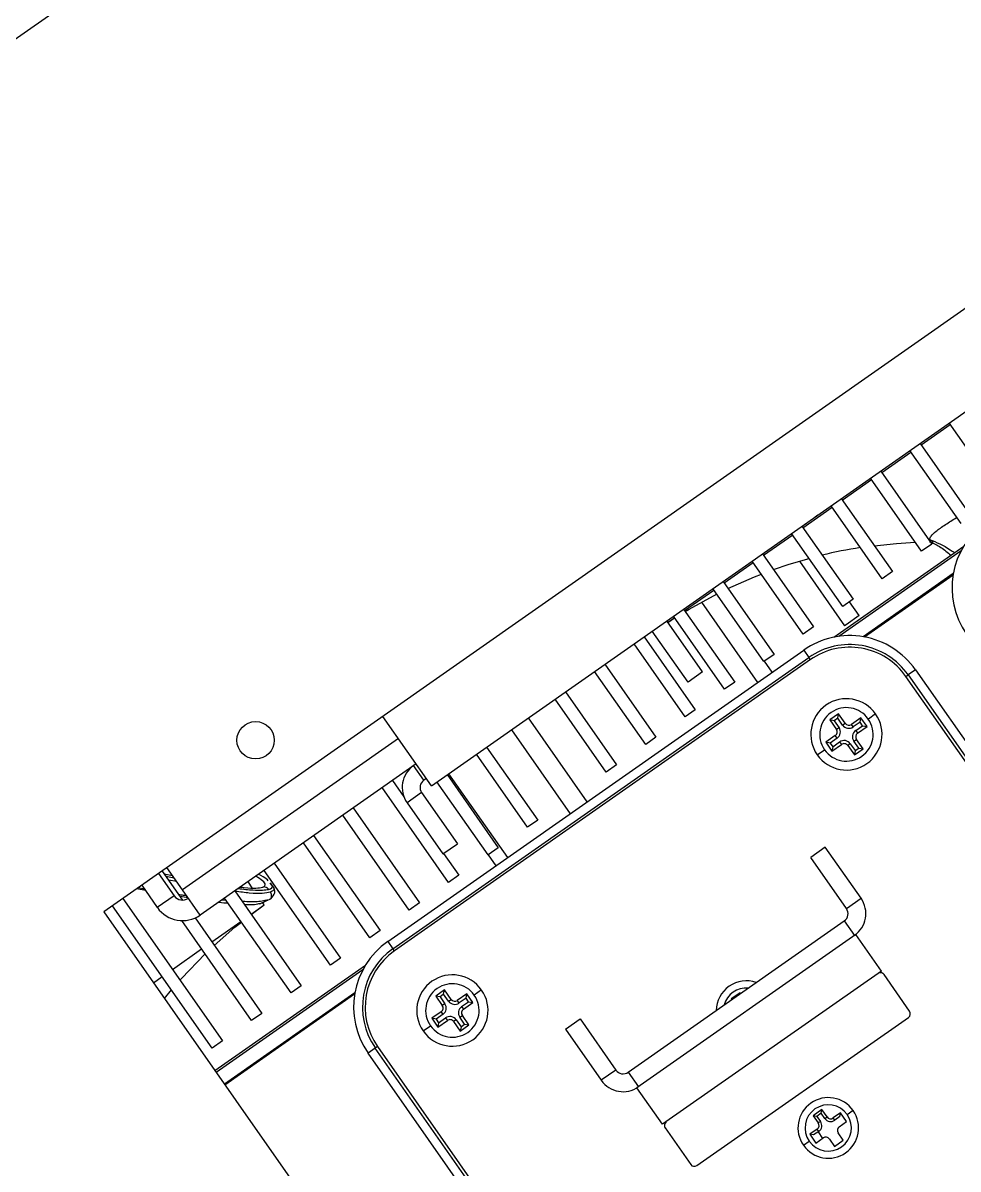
# Model space of a CAD drawing. Header units: millimetres. Extents: x 152904052 to 153933663, y 538271515 to 539240469.
# Drawn here: x 153466333.2 to 153466438.2, y 538579379.3 to 538579507.9 of the extents above; entities that cross this region are included whole.
import ezdxf

# ---------------------------------------------------------------- set-up
doc = ezdxf.new("R2010")
doc.units = ezdxf.units.MM
doc.layers.add('POWR', color=5, linetype='Continuous')

msp = doc.modelspace()

# ---------------------------------------------------------------- linework, layer by layer
at = {"layer": 'POWR', "color": 7}
for p, q in [((153466632.32, 538579716.06), (153465777.12, 538579117.24)), ((153466674.05, 538579640.41), (153466342.3, 538579408.12)), ((153466379.08, 538579422.27), (153466600.25, 538579577.14)), ((153466434.03, 538579460.51), (153466437.31, 538579462.8)), ((153466442.93, 538579454.78), (153466437.2, 538579462.97)), ((153466429.61, 538579457.41), (153466432.89, 538579459.71)), ((153466438.51, 538579451.68), (153466432.77, 538579459.87)), ((153466433.92, 538579460.67), (153466439.66, 538579452.48)), ((153466429.5, 538579457.58), (153466435.23, 538579449.38)), ((153466425.19, 538579454.31), (153466428.46, 538579456.61)), ((153466434.09, 538579448.58), (153466428.35, 538579456.77)), ((153466425.07, 538579454.48), (153466430.81, 538579446.29)), ((153466420.76, 538579451.22), (153466424.04, 538579453.51)), ((153466429.66, 538579445.48), (153466423.93, 538579453.68)), ((153466425.24, 538579442.39), (153466419.5, 538579450.58)), ((153466420.65, 538579451.38), (153466426.39, 538579443.19)), ((153466416.34, 538579448.12), (153466419.62, 538579450.41)), ((153466435.23, 538579449.38), (153466434.09, 538579448.58)), ((153466435.16, 538579449.71), (153466434.97, 538579449.9)), ((153466434.98, 538579449.62), (153466435.37, 538579449.63)), ((153466416.23, 538579448.28), (153466421.96, 538579440.09)), ((153466424.23, 538579438.94), (153466438.82, 538579449.15)), ((153466438.53, 538579448.64), (153466424.81, 538579439.03)), ((153466411.92, 538579445.02), (153466415.19, 538579447.32)), ((153466420.81, 538579439.29), (153466415.08, 538579447.48)), ((153466420.37, 538579447.46), (153466425.45, 538579440.21)), ((153466437.64, 538579446.07), (153466427.53, 538579438.99)), ((153466427.67, 538579438.96), (153466437.62, 538579445.93)), ((153466430.81, 538579446.29), (153466429.66, 538579445.48)), ((153466407.49, 538579441.93), (153466410.77, 538579444.22)), ((153466416.39, 538579436.19), (153466410.66, 538579444.38)), ((153466411.8, 538579445.19), (153466417.54, 538579437)), ((153466409.37, 538579442.87), (153466415.68, 538579433.86)), ((153466426.39, 538579443.19), (153466425.24, 538579442.39)), ((153466427.08, 538579441.36), (153466425.99, 538579442.92)), ((153466407.38, 538579442.09), (153466413.11, 538579433.9)), ((153466409.51, 538579435.04), (153466405.5, 538579440.77)), ((153466405.61, 538579440.61), (153466406.35, 538579441.12)), ((153466405.62, 538579440.59), (153466406.37, 538579441.09)), ((153466411.97, 538579433.09), (153466406.23, 538579441.29)), ((153466425.61, 538579440.33), (153466425.45, 538579440.21)), ((153466427.08, 538579441.36), (153466425.61, 538579440.33)), ((153466402.96, 538579438.99), (153466408.69, 538579430.8)), ((153466407.87, 538579433.89), (153466403.86, 538579439.62)), ((153466421.96, 538579440.09), (153466420.81, 538579439.29)), ((153466407.54, 538579430), (153466401.81, 538579438.19)), ((153466374.16, 538579404.79), (153466420.86, 538579437.49)), ((153466374.74, 538579403.97), (153466421.43, 538579436.67)), ((153466421.6, 538579436.42), (153466374.91, 538579403.73)), ((153466417.54, 538579437), (153466416.39, 538579436.19)), ((153466420.86, 538579437.49), (153466421.43, 538579436.67)), ((153466421.6, 538579436.42), (153466421.43, 538579436.67)), ((153466403.12, 538579426.9), (153466397.39, 538579435.09)), ((153466398.53, 538579435.89), (153466404.27, 538579427.7)), ((153466409.51, 538579435.04), (153466407.87, 538579433.89)), ((153466417.31, 538579435.01), (153466416.45, 538579436.24)), ((153466433.39, 538579435.28), (153466432.57, 538579434.7)), ((153466433.39, 538579435.28), (153466466.08, 538579388.59)), ((153466413.11, 538579433.9), (153466411.97, 538579433.09)), ((153466432.33, 538579434.53), (153466432.57, 538579434.7)), ((153466462.55, 538579391.37), (153466432.33, 538579434.53)), ((153466432.57, 538579434.7), (153466463.54, 538579390.47)), ((153466394.11, 538579432.8), (153466399.84, 538579424.61)), ((153466398.7, 538579423.8), (153466392.96, 538579431.99)), ((153466379.08, 538579422.27), (153466373.63, 538579430.05)), ((153466408.69, 538579430.8), (153466407.54, 538579430)), ((153466424.76, 538579430.34), (153466423.78, 538579429.65)), ((153466424.68, 538579429.85), (153466424.76, 538579430.34)), ((153466425.51, 538579429.27), (153466424.76, 538579430.34)), ((153466427.27, 538579429.89), (153466426.21, 538579429.15)), ((153466427.19, 538579429.4), (153466427.27, 538579429.89)), ((153466427.96, 538579428.91), (153466427.27, 538579429.89)), ((153466428.93, 538579430.32), (153466428.11, 538579429.75)), ((153466389.93, 538579429.87), (153466396.53, 538579420.45)), ((153466423.78, 538579429.65), (153466424.53, 538579428.58)), ((153466424.27, 538579429.56), (153466423.78, 538579429.65)), ((153466424.68, 538579429.85), (153466424.27, 538579429.56)), ((153466424.27, 538579429.56), (153466424.82, 538579428.78)), ((153466424.82, 538579428.78), (153466424.53, 538579428.58)), ((153466425.22, 538579429.07), (153466424.68, 538579429.85)), ((153466425.22, 538579429.07), (153466425.51, 538579429.27)), ((153466426.41, 538579428.86), (153466426.21, 538579429.15)), ((153466427.19, 538579429.4), (153466426.41, 538579428.86)), ((153466426.69, 538579428.45), (153466427.47, 538579429)), ((153466426.9, 538579428.17), (153466427.96, 538579428.91)), ((153466427.47, 538579429), (153466427.19, 538579429.4)), ((153466427.47, 538579429), (153466427.96, 538579428.91)), ((153466375.38, 538579427.56), (153466351.13, 538579410.58)), ((153466388.05, 538579428.55), (153466394.64, 538579419.13)), ((153466404.27, 538579427.7), (153466403.12, 538579426.9)), ((153466424.4, 538579427.89), (153466423.34, 538579427.14)), ((153466424.61, 538579427.6), (153466423.83, 538579427.05)), ((153466424.61, 538579427.6), (153466424.4, 538579427.89)), ((153466426.48, 538579427.27), (153466426.77, 538579427.47)), ((153466426.69, 538579428.45), (153466426.9, 538579428.17)), ((153466427.52, 538579426.4), (153466426.77, 538579427.47)), ((153466385.26, 538579426.6), (153466391, 538579418.41)), ((153466422.37, 538579425.73), (153466423.19, 538579426.31)), ((153466423.83, 538579427.05), (153466423.34, 538579427.14)), ((153466423.34, 538579427.14), (153466424.03, 538579426.16)), ((153466423.83, 538579427.05), (153466424.11, 538579426.65)), ((153466424.03, 538579426.16), (153466425.09, 538579426.9)), ((153466424.11, 538579426.65), (153466424.03, 538579426.16)), ((153466424.11, 538579426.65), (153466424.89, 538579427.19)), ((153466424.89, 538579427.19), (153466425.09, 538579426.9)), ((153466426.08, 538579426.98), (153466425.79, 538579426.78)), ((153466425.79, 538579426.78), (153466426.54, 538579425.72)), ((153466426.08, 538579426.98), (153466426.62, 538579426.21)), ((153466427.03, 538579426.49), (153466426.48, 538579427.27)), ((153466426.54, 538579425.72), (153466427.52, 538579426.4)), ((153466426.62, 538579426.21), (153466426.54, 538579425.72)), ((153466426.62, 538579426.21), (153466427.03, 538579426.49)), ((153466427.03, 538579426.49), (153466427.52, 538579426.4)), ((153466377.36, 538579424.73), (153466353.11, 538579407.75)), ((153466389.85, 538579417.61), (153466384.12, 538579425.8)), ((153466378.22, 538579422.89), (153466377.07, 538579424.53)), ((153466380.84, 538579423.51), (153466386.57, 538579415.31)), ((153466381, 538579423.62), (153466387.6, 538579414.2)), ((153466399.84, 538579424.61), (153466398.7, 538579423.8)), ((153466374.69, 538579422.87), (153466375.97, 538579421.04)), ((153466378.5, 538579423.09), (153466378.22, 538579422.89)), ((153466385.43, 538579414.51), (153466379.69, 538579422.7)), ((153466381, 538579411.41), (153466373.55, 538579422.06)), ((153466377.97, 538579421.5), (153466376.33, 538579420.35)), ((153466377.97, 538579421.5), (153466381.99, 538579415.76)), ((153466370.27, 538579419.77), (153466377.73, 538579409.12)), ((153466376.33, 538579420.35), (153466380.35, 538579414.62)), ((153466376.58, 538579408.32), (153466369.12, 538579418.97)), ((153466391, 538579418.41), (153466389.85, 538579417.61)), ((153466372.16, 538579405.22), (153466364.7, 538579415.87)), ((153466365.85, 538579416.67), (153466373.3, 538579406.02)), ((153466380.35, 538579414.62), (153466381.99, 538579415.76)), ((153466380.43, 538579414.67), (153466382.15, 538579412.22)), ((153466386.57, 538579415.31), (153466385.43, 538579414.51)), ((153466385.43, 538579414.51), (153466386.29, 538579413.28)), ((153466423.28, 538579415.38), (153466421.64, 538579414.23)), ((153466427.29, 538579409.64), (153466423.28, 538579415.38)), ((153466361.42, 538579413.57), (153466368.88, 538579402.92)), ((153466425.65, 538579408.5), (153466421.64, 538579414.23)), ((153466348.44, 538579412.42), (153466350.19, 538579409.92)), ((153466348.85, 538579412.7), (153466351.14, 538579409.43)), ((153466349.08, 538579412.37), (153466350, 538579412.19)), ((153466349.27, 538579412.11), (153466350.19, 538579411.92)), ((153466351.13, 538579410.58), (153466349.38, 538579413.08)), ((153466367.73, 538579402.12), (153466360.28, 538579412.77)), ((153466382.15, 538579412.22), (153466381, 538579411.41)), ((153466346.96, 538579410.52), (153466345.99, 538579410.7)), ((153466346.85, 538579410.68), (153466346.15, 538579410.81)), ((153466346.56, 538579411.1), (153466348.3, 538579408.6)), ((153466350.48, 538579411.51), (153466349.57, 538579411.68)), ((153466359, 538579410.75), (153466358.48, 538579411.51)), ((153466361.14, 538579411.11), (153466360.95, 538579411.32)), ((153466361.24, 538579411.05), (153466361.02, 538579411.37)), ((153466361.22, 538579411.04), (153466361.28, 538579410.95)), ((153466344.43, 538579409.61), (153466355.61, 538579393.63)), ((153466350.19, 538579409.92), (153466348.3, 538579408.6)), ((153466351.75, 538579409.69), (153466350.85, 538579409.84)), ((153466353.11, 538579407.75), (153466351.13, 538579410.58)), ((153466356.04, 538579409.4), (153466355.53, 538579409.44)), ((153466363.31, 538579399.02), (153466355.85, 538579409.67)), ((153466357, 538579410.48), (153466364.46, 538579399.83)), ((153466360.77, 538579409.46), (153466360.38, 538579409.39)), ((153466360.44, 538579409.31), (153466360.78, 538579409.45)), ((153466425.65, 538579408.5), (153466427.29, 538579409.64)), ((153466342.3, 538579408.12), (153466462.75, 538579236.09)), ((153466354.46, 538579392.83), (153466343.28, 538579408.8)), ((153466358.84, 538579407.86), (153466360.31, 538579408.89)), ((153466358.85, 538579407.83), (153466360.31, 538579408.89)), ((153466359.82, 538579409.02), (153466359.9, 538579409.06)), ((153466360.31, 538579408.89), (153466360.11, 538579409.17)), ((153466377.73, 538579409.12), (153466376.58, 538579408.32)), ((153466358.89, 538579395.93), (153466351.04, 538579407.13)), ((153466352.54, 538579407.43), (153466360.03, 538579396.73)), ((153466354.41, 538579404.76), (153466357.69, 538579407.05)), ((153466401.16, 538579390.12), (153466425.41, 538579407.1)), ((153466425.41, 538579407.1), (153466426.55, 538579405.46)), ((153466373.3, 538579406.02), (153466372.16, 538579405.22)), ((153466426.72, 538579405.58), (153466402.14, 538579388.37)), ((153466429.59, 538579401.48), (153466426.72, 538579405.58)), ((153466374.16, 538579404.79), (153466374.74, 538579403.97)), ((153466349.99, 538579401.66), (153466353.27, 538579403.95)), ((153466368.88, 538579402.92), (153466367.73, 538579402.12)), ((153466374.91, 538579403.73), (153466374.74, 538579403.97)), ((153466354.77, 538579390.3), (153466371.65, 538579402.12)), ((153466371.36, 538579401.61), (153466354.91, 538579390.09)), ((153466347.86, 538579400.17), (153466348.84, 538579400.86)), ((153466429.59, 538579401.48), (153466405.01, 538579384.28)), ((153466432.74, 538579396.98), (153466429.87, 538579401.07)), ((153466349.11, 538579398.38), (153466349.9, 538579399.35)), ((153466370.47, 538579399.03), (153466355.83, 538579388.78)), ((153466364.46, 538579399.83), (153466363.31, 538579399.02)), ((153466380.53, 538579399.36), (153466379.55, 538579398.67)), ((153466380.44, 538579398.87), (153466380.53, 538579399.36)), ((153466381.28, 538579398.3), (153466380.53, 538579399.36)), ((153466384.69, 538579399.35), (153466383.87, 538579398.77)), ((153466413.72, 538579399.04), (153466412.73, 538579398.35)), ((153466413.78, 538579398.96), (153466413.72, 538579399.04)), ((153466355.89, 538579388.7), (153466370.45, 538579398.9)), ((153466379.55, 538579398.67), (153466380.29, 538579397.61)), ((153466380.04, 538579398.59), (153466379.55, 538579398.67)), ((153466380.44, 538579398.87), (153466380.04, 538579398.59)), ((153466380.04, 538579398.59), (153466380.58, 538579397.81)), ((153466380.58, 538579397.81), (153466380.29, 538579397.61)), ((153466380.99, 538579398.1), (153466380.44, 538579398.87)), ((153466380.99, 538579398.1), (153466381.28, 538579398.3)), ((153466383.04, 538579398.92), (153466381.97, 538579398.18)), ((153466382.17, 538579397.89), (153466381.97, 538579398.18)), ((153466382.95, 538579398.43), (153466382.17, 538579397.89)), ((153466382.46, 538579397.48), (153466383.24, 538579398.02)), ((153466382.66, 538579397.19), (153466383.73, 538579397.94)), ((153466382.95, 538579398.43), (153466383.04, 538579398.92)), ((153466383.24, 538579398.02), (153466382.95, 538579398.43)), ((153466383.73, 538579397.94), (153466383.04, 538579398.92)), ((153466383.24, 538579398.02), (153466383.73, 538579397.94)), ((153466412.73, 538579398.35), (153466412.79, 538579398.27)), ((153466360.03, 538579396.73), (153466358.89, 538579395.93)), ((153466380.17, 538579396.91), (153466379.11, 538579396.17)), ((153466380.37, 538579396.63), (153466379.59, 538579396.08)), ((153466380.37, 538579396.63), (153466380.17, 538579396.91)), ((153466382.25, 538579396.29), (153466382.54, 538579396.5)), ((153466382.46, 538579397.48), (153466382.66, 538579397.19)), ((153466383.28, 538579395.43), (153466382.54, 538579396.5)), ((153466378.14, 538579394.76), (153466378.96, 538579395.33)), ((153466379.11, 538579396.17), (153466379.79, 538579395.18)), ((153466379.59, 538579396.08), (153466379.11, 538579396.17)), ((153466379.59, 538579396.08), (153466379.88, 538579395.67)), ((153466379.79, 538579395.18), (153466380.86, 538579395.93)), ((153466379.88, 538579395.67), (153466379.79, 538579395.18)), ((153466379.88, 538579395.67), (153466380.66, 538579396.22)), ((153466380.66, 538579396.22), (153466380.86, 538579395.93)), ((153466381.84, 538579396.01), (153466381.56, 538579395.81)), ((153466381.56, 538579395.81), (153466382.3, 538579394.74)), ((153466381.84, 538579396.01), (153466382.39, 538579395.23)), ((153466382.79, 538579395.52), (153466382.25, 538579396.29)), ((153466382.3, 538579394.74), (153466383.28, 538579395.43)), ((153466382.39, 538579395.23), (153466382.3, 538579394.74)), ((153466382.39, 538579395.23), (153466382.79, 538579395.52)), ((153466382.79, 538579395.52), (153466383.28, 538579395.43)), ((153466394.11, 538579394.96), (153466395.75, 538579396.1)), ((153466395.75, 538579396.1), (153466399.77, 538579390.37)), ((153466408.86, 538579379.65), (153466432.62, 538579396.28)), ((153466394.11, 538579394.96), (153466398.13, 538579389.22)), ((153466355.61, 538579393.63), (153466354.46, 538579392.83)), ((153466372.77, 538579392.83), (153466371.95, 538579392.26)), ((153466373.02, 538579393), (153466372.77, 538579392.83)), ((153466403.75, 538579348.6), (153466372.77, 538579392.83)), ((153466373.02, 538579393), (153466403.24, 538579349.84)), ((153466404.65, 538579345.57), (153466371.95, 538579392.26)), ((153466399.77, 538579390.37), (153466398.13, 538579389.22)), ((153466401.16, 538579390.12), (153466402.31, 538579388.49)), ((153466405.01, 538579384.28), (153466402.14, 538579388.37)), ((153466422.9, 538579385.93), (153466421.91, 538579385.24)), ((153466421.91, 538579385.24), (153466422.49, 538579384.43)), ((153466422.34, 538579385.17), (153466421.91, 538579385.24)), ((153466422.82, 538579385.51), (153466422.34, 538579385.17)), ((153466422.34, 538579385.17), (153466422.74, 538579384.6)), ((153466422.82, 538579385.51), (153466422.9, 538579385.93)), ((153466423.22, 538579384.94), (153466422.82, 538579385.51)), ((153466423.47, 538579385.11), (153466422.9, 538579385.93)), ((153466423.22, 538579384.94), (153466423.47, 538579385.11)), ((153466424.98, 538579385.56), (153466424.16, 538579384.99)), ((153466424.34, 538579384.74), (153466424.16, 538579384.99)), ((153466424.91, 538579385.14), (153466424.34, 538579384.74)), ((153466424.91, 538579385.14), (153466424.98, 538579385.56)), ((153466425.67, 538579384.58), (153466424.98, 538579385.56)), ((153466426.39, 538579385.82), (153466425.74, 538579385.36)), ((153466405.3, 538579383.87), (153466408.17, 538579379.77)), ((153466422.36, 538579383.73), (153466421.54, 538579383.16)), ((153466422.54, 538579383.48), (153466422.36, 538579383.73)), ((153466422.74, 538579384.6), (153466422.49, 538579384.43)), ((153466424.85, 538579384.01), (153466425.67, 538579384.58)), ((153466420.82, 538579381.92), (153466421.48, 538579382.38)), ((153466421.54, 538579383.16), (153466422.23, 538579382.17)), ((153466421.97, 538579383.08), (153466421.54, 538579383.16)), ((153466422.54, 538579383.48), (153466421.97, 538579383.08)), ((153466422.23, 538579382.17), (153466423.05, 538579382.75)), ((153466422.46, 538579383.42), (153466422.97, 538579382.69)), ((153466423.75, 538579382.62), (153466424.32, 538579381.8)), ((153466424.32, 538579381.8), (153466425.3, 538579382.49)), ((153466425.3, 538579382.49), (153466424.73, 538579383.31))]:
    msp.add_line(p, q, dxfattribs=at)
at = {"layer": 'POWR', "color": 7, "flags": 128}
for points in [[(153466428.77, 538579449.2), (153466431.27, 538579449.46), (153466433.38, 538579449.58)], [(153466417.46, 538579446.52), (153466419.21, 538579447.11), (153466421.47, 538579447.77)], [(153466412.35, 538579444.4), (153466415.35, 538579445.72), (153466416.1, 538579446.02)], [(153466407.56, 538579441.83), (153466407.99, 538579442.09), (153466411.15, 538579443.81)], [(153466354.69, 538579404.36), (153466357.01, 538579406.38), (153466357.74, 538579406.97)], [(153466350.84, 538579400.44), (153466351.02, 538579400.64), (153466353.66, 538579403.39)]]:
    msp.add_lwpolyline(points, dxfattribs=at)
at = {"layer": 'POWR', "color": 7}
msp.add_circle((153466359.33, 538579427.37), 2.1, dxfattribs=at)
for centre, radius, start, end in [((153466446.5, 538579444.45), 9, 125, 215), ((153466435.52, 538579395.63), 54, 98.8489, 103.4898), ((153466426.02, 538579430.11), 9, 35, 125), ((153466426.02, 538579430.11), 8, 35, 125), ((153466426.02, 538579430.11), 7.7, 35, 125), ((153466425.65, 538579428.03), 4, 35, 215), ((153466425.65, 538579428.03), 4, 215, 35), ((153466425.65, 538579428.03), 3, 35, 215), ((153466425.65, 538579428.03), 3, 215, 35), ((153466424.12, 538579428.3), 0.851, 305, 35), ((153466425.92, 538579429.56), 0.851, 215, 305), ((153466425.92, 538579429.56), 0.5, 215, 305), ((153466424.12, 538579428.3), 0.5, 305, 35), ((153466425.38, 538579426.49), 0.851, 35, 125), ((153466427.18, 538579427.76), 0.851, 125, 215), ((153466427.18, 538579427.76), 0.5, 125, 215), ((153466425.38, 538579426.49), 0.5, 35, 125), ((153466378.79, 538579422.07), 3, 125, 215), ((153466378.79, 538579422.07), 1, 125, 215), ((153466351.13, 538579410.58), 1.15, 215, 305), ((153466424.83, 538579407.92), 3, 305, 35), ((153466351.13, 538579410.58), 3.45, 215, 305), ((153466424.83, 538579407.92), 1, 305, 35), ((153466379.33, 538579397.42), 9, 125, 215), ((153466379.33, 538579397.42), 8, 125, 215), ((153466379.33, 538579397.42), 7.7, 125, 215), ((153466381.42, 538579397.05), 4, 35, 215), ((153466414.43, 538579396.98), 3.4, 71.0319, 178.9681), ((153466429.46, 538579400.79), 0.5, 35, 125), ((153466381.42, 538579397.05), 4, 215, 35), ((153466381.42, 538579397.05), 3, 35, 215), ((153466414.43, 538579396.98), 2.6, 85.2849, 164.7151), ((153466381.42, 538579397.05), 3, 215, 35), ((153466379.88, 538579397.32), 0.851, 305, 35), ((153466381.69, 538579398.58), 0.851, 215, 305), ((153466381.69, 538579398.58), 0.5, 215, 305), ((153466379.88, 538579397.32), 0.5, 305, 35), ((153466382.95, 538579396.78), 0.851, 125, 215), ((153466382.95, 538579396.78), 0.5, 125, 215), ((153466432.33, 538579396.69), 0.5, 305, 35), ((153466381.15, 538579395.52), 0.851, 35, 125), ((153466381.15, 538579395.52), 0.5, 35, 125), ((153466400.59, 538579390.94), 1, 215, 305), ((153466400.59, 538579390.94), 3, 215, 305), ((153466423.61, 538579383.87), 3.4, 35, 215), ((153466423.61, 538579383.87), 2.6, 35, 215), ((153466423.61, 538579383.87), 3.4, 215, 35), ((153466423.61, 538579383.87), 2.6, 215, 35), ((153466423.88, 538579385.4), 0.807, 215, 305), ((153466423.88, 538579385.4), 0.5, 215, 305), ((153466405.71, 538579384.15), 0.5, 125, 215), ((153466422.08, 538579384.14), 0.5, 305, 35), ((153466422.08, 538579384.14), 0.807, 305, 35), ((153466425.14, 538579383.6), 0.5, 125, 215), ((153466423.34, 538579382.34), 0.5, 35, 125), ((153466408.58, 538579380.06), 0.5, 215, 305)]:
    msp.add_arc(centre, radius, start, end, dxfattribs=at)
for points, knots in [([(153466422.5, 538579452.68), (153466422.45, 538579452.64), (153466422.11, 538579452.37), (153466421.56, 538579451.96), (153466421, 538579451.57), (153466420.73, 538579451.39), (153466420.67, 538579451.35)], [0, 0, 0, 0, 0.090275, 0.559324, 0.902777, 1, 1, 1, 1]), ([(153466434.97, 538579449.9), (153466435.01, 538579450.02), (153466435.08, 538579450.25), (153466435.68, 538579450.82), (153466436.64, 538579451.51), (153466437.58, 538579452.1), (153466438.02, 538579452.37)], [0, 0, 0, 0, 0.254532, 0.508983, 0.770758, 1, 1, 1, 1]), ([(153466434.97, 538579449.9), (153466435.75, 538579449.58), (153466436.7, 538579449.19), (153466437.61, 538579448.53), (153466437.77, 538579448.41)], [0, 0, 0, 0, 0.823845, 1, 1, 1, 1]), ([(153466435.11, 538579449.62), (153466435.5, 538579449.43), (153466436.34, 538579449.01), (153466437.01, 538579448.44), (153466437.37, 538579448.13)], [0, 0, 0, 0, 0.4576469, 1, 1, 1, 1]), ([(153466360.14, 538579410.88), (153466360.27, 538579410.96), (153466360.53, 538579411.12), (153466360.24, 538579411.55), (153466359.64, 538579411.94), (153466359.36, 538579412.13)], [0, 0, 0, 0, 0.350358, 0.700607, 1, 1, 1, 1]), ([(153466360.73, 538579411.59), (153466360.68, 538579411.66), (153466360.56, 538579411.84), (153466360.01, 538579412.15), (153466359.67, 538579412.35)], [0, 0, 0, 0, 0.366155, 1, 1, 1, 1]), ([(153466357.37, 538579410.73), (153466357.95, 538579410.67), (153466359.05, 538579410.55), (153466360.15, 538579410.53), (153466360.58, 538579410.61), (153466360.79, 538579410.64)], [0, 0, 0, 0, 0.364792, 0.685803, 1, 1, 1, 1]), ([(153466357.61, 538579410.9), (153466357.76, 538579410.88), (153466358.52, 538579410.79), (153466359.44, 538579410.76), (153466359.91, 538579410.84), (153466360.14, 538579410.88)], [0, 0, 0, 0, 0.109893, 0.5550406, 1, 1, 1, 1]), ([(153466360.79, 538579410.64), (153466360.77, 538579410.66), (153466360.74, 538579410.71), (153466360.67, 538579410.77), (153466360.6, 538579410.83), (153466360.48, 538579410.89), (153466360.31, 538579410.93), (153466360.2, 538579410.89), (153466360.14, 538579410.88)], [0, 0, 0, 0, 0.0746344, 0.1571378, 0.2527089, 0.362005, 0.6363379, 1, 1, 1, 1]), ([(153466360.26, 538579410.93), (153466360.26, 538579410.92), (153466360.26, 538579410.92), (153466360.24, 538579410.91), (153466360.24, 538579410.9)], [0, 0, 0, 0, 0.644353, 1, 1, 1, 1]), ([(153466360.79, 538579410.64), (153466361.08, 538579410.73), (153466361.39, 538579410.83), (153466361.15, 538579411.09), (153466361.14, 538579411.11)], [0, 0, 0, 0, 0.939495, 1, 1, 1, 1]), ([(153466361.28, 538579410.95), (153466361.3, 538579410.93), (153466361.45, 538579410.75), (153466361.4, 538579410.53), (153466361.14, 538579410.4), (153466361.01, 538579410.33)], [0, 0, 0, 0, 0.084869, 0.533721, 1, 1, 1, 1]), ([(153466361.03, 538579409.59), (153466361.23, 538579409.81), (153466361.67, 538579410.28), (153466361.4, 538579410.76), (153466361.26, 538579411.02)], [0, 0, 0, 0, 0.46653, 1, 1, 1, 1]), ([(153466351.59, 538579409.92), (153466351.48, 538579409.93), (153466351.22, 538579409.96), (153466350.89, 538579410.02), (153466350.71, 538579410.05)], [0, 0, 0, 0, 0.425061, 1, 1, 1, 1]), ([(153466361.01, 538579410.33), (153466360.73, 538579410.27), (153466360.19, 538579410.15), (153466358.84, 538579410.18), (153466357.6, 538579410.34), (153466357.05, 538579410.41)], [0, 0, 0, 0, 0.364043, 0.717268, 1, 1, 1, 1]), ([(153466360.38, 538579409.39), (153466360.18, 538579409.34), (153466359.69, 538579409.21), (153466358.54, 538579409.25), (153466357.85, 538579409.27)], [0, 0, 0, 0, 0.398241, 1, 1, 1, 1]), ([(153466359.8, 538579409.03), (153466359.81, 538579409.03), (153466359.83, 538579409.04), (153466360, 538579409.12), (153466360.21, 538579409.22), (153466360.4, 538579409.29), (153466360.44, 538579409.31)], [0, 0, 0, 0, 0.012424, 0.10646, 0.815563, 1, 1, 1, 1]), ([(153466360.84, 538579409.47), (153466360.89, 538579409.5), (153466360.94, 538579409.53), (153466360.99, 538579409.57), (153466361.02, 538579409.61), (153466361.09, 538579409.7), (153466361.14, 538579409.85), (153466361.13, 538579410.02), (153466361.1, 538579410.14), (153466361.06, 538579410.24), (153466361.02, 538579410.3), (153466361.01, 538579410.33)], [0, 0, 0, 0, 0.21264, 0.230748, 0.266356, 0.391268, 0.667088, 0.773862, 0.86234, 0.934477, 1, 1, 1, 1]), ([(153466361.05, 538579409.61), (153466361.05, 538579409.6), (153466361.02, 538579409.57), (153466360.96, 538579409.53), (153466360.89, 538579409.5), (153466360.86, 538579409.48), (153466360.85, 538579409.48), (153466360.84, 538579409.48), (153466360.84, 538579409.47)], [0, 0, 0, 0, 0.099309, 0.572344, 0.872579, 0.957894, 0.984349, 1, 1, 1, 1]), ([(153466356.28, 538579409.06), (153466355.96, 538579409.09), (153466355.62, 538579409.12), (153466355.17, 538579409.18), (153466355.16, 538579409.18)], [0, 0, 0, 0, 0.969756, 1, 1, 1, 1]), ([(153466359.8, 538579409.03), (153466359.63, 538579408.99), (153466359.28, 538579408.9), (153466358.65, 538579408.88), (153466358.15, 538579408.91), (153466358.09, 538579408.91)], [0, 0, 0, 0, 0.470727, 0.942582, 1, 1, 1, 1])]:
    msp.add_open_spline(points, degree=3, knots=knots, dxfattribs=at)

doc.saveas('drawing.dxf')
